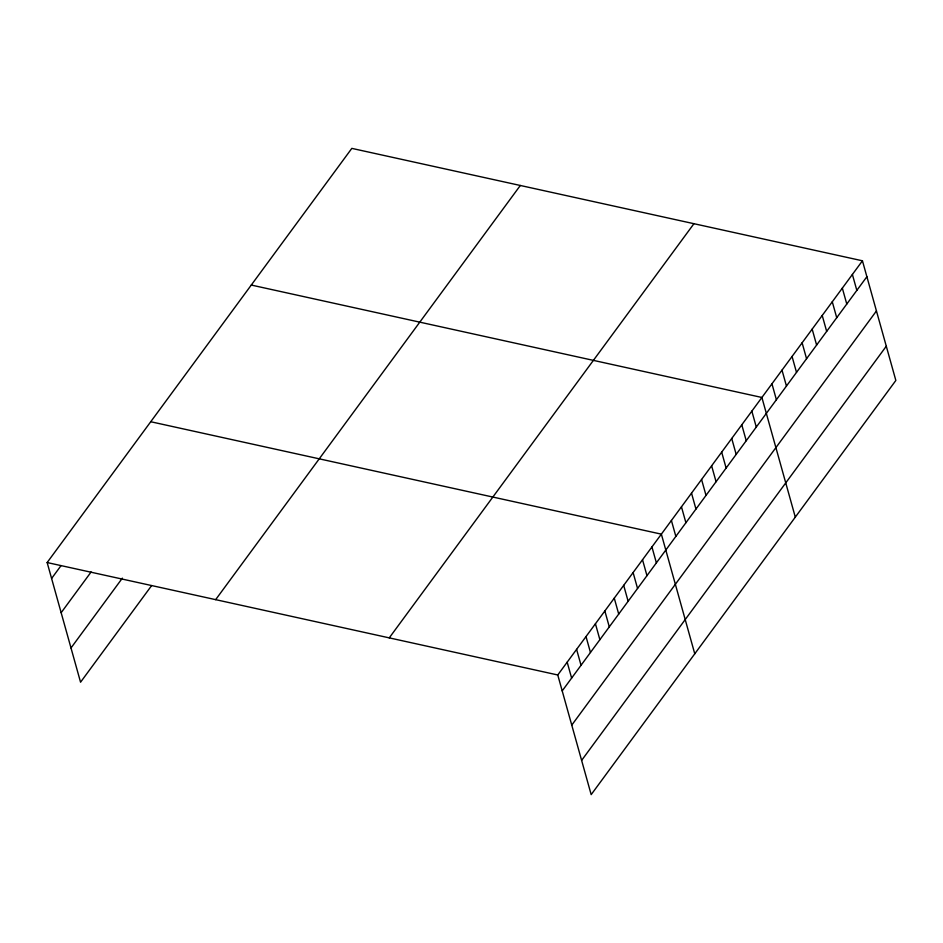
<?xml version="1.0" encoding="UTF-8"?>
<svg xmlns="http://www.w3.org/2000/svg" width="943" height="943" viewBox="0 0 943 943"><rect width="100%" height="100%" fill="white"/><g stroke="black" fill="none" stroke-linecap="round" stroke-linejoin="round"><path stroke-width="1.41" d="M151.611 585.615L80.556 682.202L47.15 562.547L351.822 148.381L862.444 260.798L895.85 380.453L591.178 794.619L557.761 674.976L862.444 260.798M51.594 578.472L61.012 565.67M61.154 612.702L91.117 571.965M70.996 647.971L122.366 578.142M215.652 599.654L520.324 185.476M389.259 637.869L693.942 223.691M562.205 690.889L866.888 276.712M571.764 725.12L876.448 310.942M581.619 760.388L886.29 346.211M251.286 285.057L761.897 397.474L795.303 517.129M150.739 421.733L661.361 534.151L694.767 653.805M47.15 562.547L557.761 674.976M852.389 274.46L856.833 290.373M842.335 288.134L846.779 304.047M832.28 301.795L836.724 317.708M822.225 315.469L826.669 331.382M812.171 329.131L816.614 345.055M802.116 342.804L806.56 358.717M792.061 356.466L796.505 372.391M782.006 370.139L786.45 386.052M771.952 383.801L776.395 399.726M751.842 411.136L756.286 427.061M741.787 424.81L746.231 440.723M731.733 438.471L736.177 454.396M721.678 452.145L726.122 468.058M711.623 465.807L716.067 481.732M701.568 479.48L706.012 495.393M691.514 493.142L695.958 509.067M681.459 506.815L685.903 522.728M671.404 520.477L675.848 536.402M651.943 546.952L656.387 562.865M642.525 559.753L646.969 575.666M633.107 572.554L637.551 588.467M623.688 585.355L628.132 601.269M614.27 598.157L618.714 614.082M604.852 610.958L609.296 626.883M595.434 623.759L599.878 639.684M586.016 636.56L590.459 652.485M576.597 649.362L581.041 665.286M567.179 662.163L571.623 678.088"/></g></svg>
